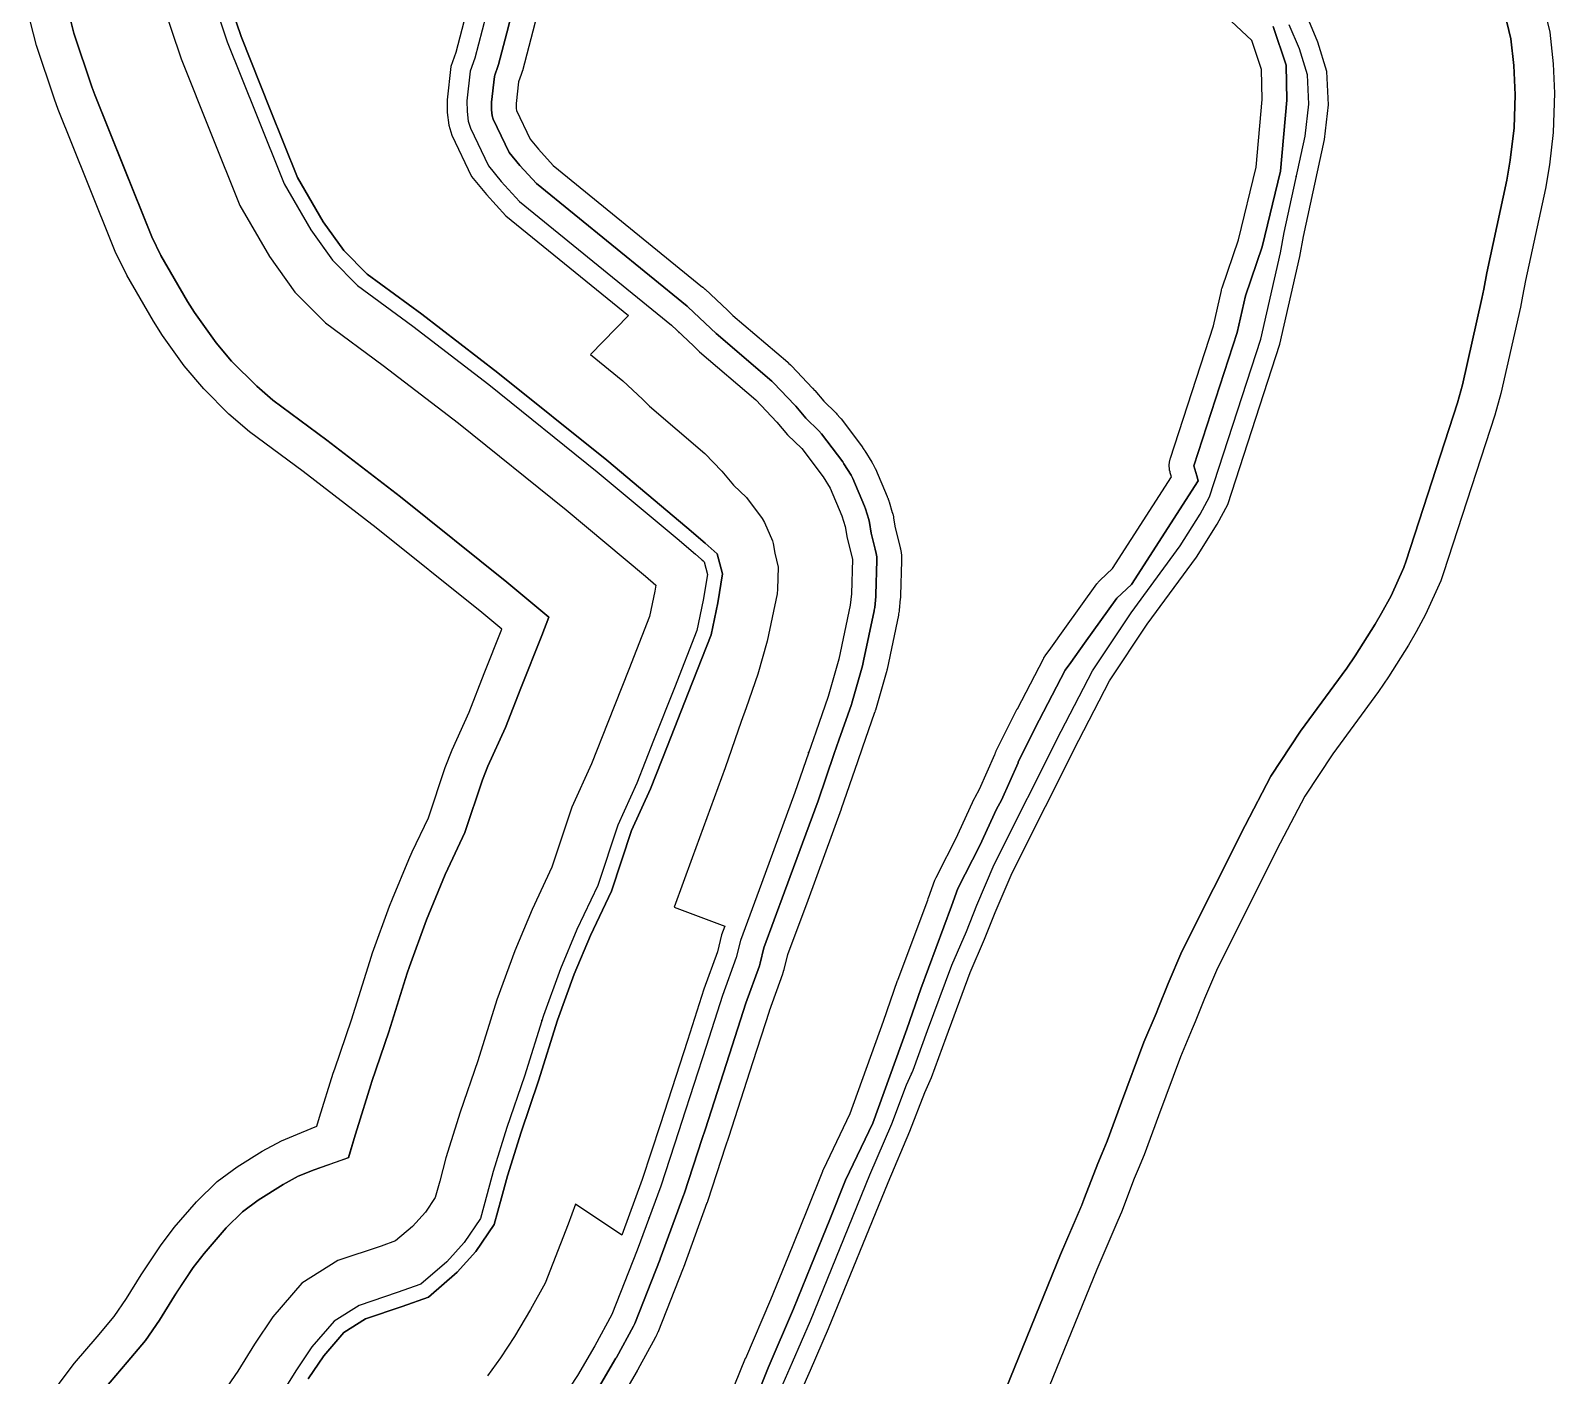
# Model space of a CAD drawing. Header units: inches. Extents: x 87989 to 118156, y 435697 to 451526.
# Drawn here: x 97517.1 to 97826.9, y 443313.1 to 443586.4 of the extents above; entities that cross this region are included whole.
import ezdxf

# ---------------------------------------------------------------- set-up
doc = ezdxf.new("R2010")
doc.units = ezdxf.units.IN
doc.header["$MEASUREMENT"] = 0
for name, color, linetype, true_color in [('As_waterkering_BWK', 7, 'Continuous', 0x7b8981), ('Beschermingszone_BWK', 7, 'Continuous', 0xcf890d), ('Grens_bebouwingsvrije_zone_BWK', 7, 'Continuous', 0x6789ae), ('Kernzone_BWK', 7, 'Continuous', 0xcb89af), ('Referentiepunten_BWK', 7, 'Continuous', 0x178980)]:
    doc.layers.add(name, color=color, linetype=linetype, true_color=true_color)

msp = doc.modelspace()

# ---------------------------------------------------------------- linework, layer by layer
at = {"layer": 'As_waterkering_BWK'}
for points in [[(97553.4718, 443595.0368), (97557.1053, 443584.1363), (97563.0803, 443569.2651), (97568.6899, 443555.2411), (97574.1009, 443545.9071), (97578.4852, 443539.7417), (97583.6045, 443534.6224), (97594.8216, 443526.3431), (97610.2678, 443514.4614), (97632.3282, 443496.7602), (97648.5753, 443483.155), (97652.2598, 443479.9968), (97654.0389, 443478.427), (97654.7056, 443475.8554), (97653.8543, 443470.626), (97652.575, 443464.4852), (97648.0075, 443452.8706), (97643.7743, 443442.1555), (97640.3528, 443433.47), (97636.4942, 443424.9545), (97632.3977, 443412.665), (97628.1955, 443403.7354), (97624.8541, 443395.7159), (97621.3826, 443386.2363), (97617.5397, 443373.9124), (97613.9683, 443363.4627), (97611.1691, 443354.5318), (97609.9694, 443349.9997), (97608.6038, 443345.0338), (97605.2945, 443340.1312), (97601.7692, 443336.2282), (97596.4565, 443331.6568), (97591.667, 443329.9375), (97583.9198, 443327.3551), (97578.833, 443324.1577), (97574.3223, 443318.9422), (97571.0591, 443314.0474), (97567.6276, 443308.5041)], [(97610.3893, 443592.1863), (97607.4191, 443580.7744), (97606.5095, 443578.1775), (97605.8207, 443572.0968), (97605.8392, 443569.9737), (97606.0646, 443568.0198), (97606.5167, 443566.5889), (97610.1766, 443558.9276), (97612.8119, 443555.724), (97616.503, 443551.698), (97647.4005, 443526.5251), (97651.9022, 443522.3033), (97653.0687, 443521.1482), (97664.5273, 443511.378), (97668.8351, 443506.8578), (97671.0035, 443504.2379), (97673.8894, 443501.4733), (97678.2023, 443495.735), (97679.6502, 443493.4123), (97682.0364, 443487.8216), (97682.6956, 443485.6021), (97683.1046, 443483.2677), (97684.1685, 443478.9623), (97683.9557, 443471.9072), (97683.7273, 443469.6655), (97681.4227, 443458.6669), (97679.2359, 443451.0821), (97676.713, 443443.842), (97675.764, 443441.104), (97672.4712, 443431.5731), (97665.7045, 443413.1024), (97661.4058, 443401.4998), (97660.5532, 443398.0554), (97657.7614, 443390.3391), (97654.4441, 443379.9231), (97649.456, 443364.5406), (97648.8989, 443362.8227), (97645.2183, 443351.592), (97640.4332, 443338.542), (97635.3062, 443325.5178), (97631.8099, 443319.1268), (97628.2652, 443313.0967), (97625.0379, 443308.1834)], [(97668.6557, 443308.2116), (97672.0023, 443315.81), (97675.6405, 443324.1954), (97687.7183, 443353.8739), (97692.1553, 443364.2532), (97695.1841, 443372.137), (97696.4988, 443375.131), (97699.4496, 443383.1877), (97704.402, 443396.4994), (97707.3431, 443403.3193), (97709.4641, 443408.6978), (97712.9962, 443416.9572), (97726.6005, 443444.0231), (97732.9923, 443456.2968), (97740.7953, 443468.0464), (97750.7779, 443481.6619), (97754.8435, 443488.1352), (97756.7644, 443491.6592), (97767.1824, 443523.707), (97771.1674, 443541.2554), (97771.9009, 443545.3509), (97776.1567, 443564.9189), (97776.9186, 443571.4624), (97776.654, 443577.4187), (97775.0358, 443582.6761), (97772.9597, 443587.5499)]]:
    msp.add_lwpolyline(points, dxfattribs=at)
at = {"layer": 'Beschermingszone_BWK'}
for points in [[(97524.9797, 443589.6331), (97525.96, 443585.8662), (97529.5935, 443574.9657), (97530.1961, 443573.3246), (97536.1628, 443558.474), (97541.7641, 443544.4708), (97543.6009, 443540.6967), (97549.0119, 443531.3627), (97550.4672, 443529.1009), (97554.8515, 443522.9355), (97557.9791, 443519.2356), (97563.0984, 443514.1163), (97566.3828, 443511.2897), (97577.3682, 443503.1814), (97592.3505, 443491.6566), (97613.9423, 443474.3315), (97622.4752, 443467.186), (97621.0276, 443463.5049), (97616.7977, 443452.7978), (97613.6377, 443444.7763), (97610.0794, 443436.9237), (97608.9824, 443434.1251), (97605.428, 443423.462), (97601.9558, 443416.0835), (97601.4263, 443414.8892), (97598.0848, 443406.8697), (97597.6225, 443405.688), (97594.1511, 443396.2084), (97593.6974, 443394.8693), (97589.9713, 443382.9199), (97586.5268, 443372.8415), (97586.2957, 443372.1362), (97583.4965, 443363.2053), (97583.1346, 443361.9527), (97581.7806, 443357.363), (97574.7492, 443354.8669), (97571.5294, 443353.5749), (97568.4869, 443351.9076), (97563.4, 443348.7101), (97560.1922, 443346.3729), (97556.8985, 443343.1281), (97552.3878, 443337.9126), (97550.1928, 443335.0285), (97546.9297, 443330.1337), (97546.4015, 443329.3117), (97543.3433, 443324.3717), (97540.4979, 443320.2412), (97536.7647, 443315.7822), (97532.1816, 443310.4133)], [(97660.2676, 443311.2461), (97662.4648, 443316.6016), (97662.4766, 443316.6328), (97667.5918, 443328.5742), (97671.0918, 443337.1719), (97674.9512, 443346.6641), (97678.1289, 443354.625), (97678.1426, 443354.6563), (97678.1621, 443354.7031), (97678.2305, 443354.8594), (97678.2656, 443354.9336), (97683.748, 443366.3711), (97690.4766, 443385.0977), (97693.3535, 443393.3477), (97693.3965, 443393.4609), (97693.4746, 443393.6602), (97699.4668, 443409.6602), (97699.5488, 443409.9688), (97699.5957, 443410.1211), (97699.6152, 443410.1797), (97700.9336, 443413.7734), (97700.9707, 443413.8711), (97700.9883, 443413.9141), (97701.1074, 443414.1875), (97701.1641, 443414.3086), (97705.5664, 443422.9688), (97705.5859, 443423.0117), (97708.9336, 443430.2773), (97708.9629, 443430.3359), (97708.9766, 443430.3672), (97709.0664, 443430.543), (97709.1133, 443430.6289), (97710.0098, 443432.2266), (97713.1152, 443439.3008), (97713.1523, 443439.4141), (97713.1758, 443439.4883), (97713.2324, 443439.6445), (97713.248, 443439.6758), (97713.3633, 443439.9453), (97713.4199, 443440.0664), (97717.6895, 443448.5625), (97717.707, 443448.5938), (97722.998, 443458.7578), (97723.0508, 443458.8516), (97723.082, 443458.9023), (97723.2578, 443459.1914), (97723.3125, 443459.2773), (97723.3496, 443459.332), (97724.4727, 443460.9219), (97727.3145, 443464.8633), (97733.8789, 443473.9688), (97733.9277, 443474.0352), (97734.0469, 443474.1875), (97734.1406, 443474.3008), (97734.2051, 443474.375), (97734.4141, 443474.5938), (97734.4609, 443474.6406), (97734.5234, 443474.7031), (97737.043, 443477.0547), (97749.0195, 443495.6914), (97748.7695, 443496.5234), (97748.748, 443496.5977), (97748.7207, 443496.707), (97748.6387, 443497.0742), (97748.6289, 443497.125), (97748.6016, 443497.2852), (97748.5859, 443497.4492), (97748.5625, 443497.8281), (97748.5625, 443498.1562), (97748.5664, 443498.207), (97748.5996, 443498.5859), (97748.6113, 443498.6953), (97748.6367, 443498.8555), (97748.6602, 443498.9609), (97748.75, 443499.3281), (97748.7637, 443499.3828), (97748.8008, 443499.5078), (97757.5313, 443526.3672), (97759.1777, 443533.6133), (97759.2012, 443533.707), (97759.209, 443533.7383), (97759.2793, 443533.9883), (97759.3184, 443534.1094), (97762.6309, 443543.8867), (97766.2578, 443558.6484), (97767.459, 443572.4219), (97767.3457, 443578.5234), (97765.3516, 443584.4062), (97759.0586, 443590.2969)], [(97520.538, 443308.1717), (97524.3497, 443313.395), (97526.097, 443315.6074), (97530.6553, 443320.9471), (97534.1228, 443325.0888), (97536.6442, 443328.7489), (97539.5993, 443333.5225), (97540.2733, 443334.5713), (97543.5364, 443339.4661), (97546.3369, 443343.1458), (97550.8476, 443348.3613), (97555.0499, 443352.5013), (97559.1426, 443355.4832), (97564.2295, 443358.6806), (97568.1113, 443360.8079), (97572.2194, 443362.4564), (97575.3309, 443363.735), (97575.8627, 443365.598), (97578.6619, 443374.5289), (97578.9567, 443375.4287), (97582.3662, 443385.4048), (97586.0601, 443397.2508), (97586.639, 443398.9593), (97590.1104, 443408.4389), (97590.7002, 443409.9467), (97594.0417, 443417.9662), (97594.7172, 443419.4899), (97597.9881, 443426.4405), (97601.3929, 443436.6549), (97602.7926, 443440.2255), (97606.268, 443447.8953), (97609.3558, 443455.7336), (97612.9193, 443464.7536), (97608.8703, 443468.1442), (97587.4078, 443485.3656), (97572.5535, 443496.792), (97561.632, 443504.8531), (97557.4416, 443508.4594), (97552.3223, 443513.5787), (97548.3319, 443518.2993), (97543.9476, 443524.4647), (97542.0908, 443527.3505), (97536.6797, 443536.6845), (97534.3363, 443541.4997), (97528.7373, 443555.4972), (97522.7728, 443570.342), (97522.004, 443572.4359), (97518.3705, 443583.3364), (97517.1198, 443588.1424)], [(97769.6855, 443587.1992), (97772.3301, 443579.3945), (97772.4629, 443572.25), (97771.207, 443557.832), (97767.4355, 443542.4844), (97764.0527, 443532.5039), (97762.3574, 443525.0352), (97753.5566, 443497.9648), (97754.1777, 443495.8984), (97754.4707, 443494.9258), (97740.9121, 443473.8242), (97737.9355, 443471.0469), (97731.3711, 443461.9414), (97728.541, 443458.0156), (97727.4336, 443456.4453), (97722.1484, 443446.3008), (97717.8926, 443437.832), (97717.8262, 443437.5781), (97714.4902, 443429.9922), (97713.4746, 443428.1836), (97710.0762, 443420.8125), (97705.6289, 443412.0547), (97704.3125, 443408.4609), (97698.0742, 443391.7031), (97695.2051, 443383.4688), (97688.3262, 443364.3516), (97682.7734, 443352.7734), (97679.5898, 443344.7969), (97675.7227, 443335.2852), (97672.2051, 443326.6484), (97667.0801, 443314.6836), (97664.8516, 443309.2461)]]:
    msp.add_lwpolyline(points, dxfattribs=at)
for points in [[(97632.5762, 443310.5625, 0), (97636.1211, 443316.5937, 0), (97636.1973, 443316.7266, 0), (97639.6934, 443323.1172, 0), (97639.959, 443323.6875, 0), (97645.0859, 443336.7109, 0), (97645.127, 443336.8203, 0), (97649.9121, 443349.8711, 0), (97649.9688, 443350.0352, 0), (97653.6523, 443361.2734, 0), (97654.2129, 443363, 0), (97659.2051, 443378.3945, 0), (97662.4961, 443388.7305, 0), (97665.2559, 443396.3555, 0), (97665.4063, 443396.8555, 0), (97666.1914, 443400.0273, 0), (97670.3965, 443411.375, 0), (97677.1816, 443429.8984, 0), (97680.4883, 443439.4687, 0), (97681.4355, 443442.1992, 0), (97683.957, 443449.4375, 0), (97684.041, 443449.6953, 0), (97686.2266, 443457.2813, 0), (97686.3164, 443457.6406, 0), (97686.4531, 443458.293, 0), (97688.5918, 443468.5039, 0), (97688.6211, 443468.6406, 0), (97688.7012, 443469.1602, 0), (97688.9297, 443471.4023, 0), (97688.9531, 443471.7578, 0), (97689.166, 443478.8125, 0), (97689.1406, 443479.4922, 0), (97689.0234, 443480.1602, 0), (97688.8027, 443481.0469, 0), (97688, 443484.3008, 0), (97687.6211, 443486.4648, 0), (97687.4883, 443487.0273, 0), (97686.8301, 443489.2461, 0), (97686.6348, 443489.7852, 0), (97684.248, 443495.375, 0), (97683.8926, 443496.0586, 0), (97682.4453, 443498.3789, 0), (97682.1992, 443498.7383, 0), (97677.8867, 443504.4766, 0), (97677.3477, 443505.082, 0), (97674.6719, 443507.6484, 0), (97672.6875, 443510.0469, 0), (97672.4551, 443510.3086, 0), (97668.1465, 443514.8281, 0), (97667.7715, 443515.1836, 0), (97656.4551, 443524.832, 0), (97655.4199, 443525.8555, 0), (97655.3223, 443525.9492, 0), (97650.8203, 443530.1719, 0), (97650.5586, 443530.4023, 0), (97619.9434, 443555.3438, 0), (97616.5879, 443559.0039, 0), (97614.4258, 443561.6328, 0), (97611.1797, 443568.4297, 0), (97610.9766, 443569.0703, 0), (97610.8359, 443570.2852, 0), (97610.8223, 443571.8359, 0), (97611.4141, 443577.0547, 0), (97611.5215, 443577.3633, 0), (97612.1387, 443579.1211, 0), (97612.2578, 443579.5156, 0), (97613.9355, 443585.957, 0), (97615.2285, 443590.9258, 0)], [(97620.0664, 443589.668, 0), (97617.0938, 443578.2461, 0), (97617.084, 443578.207, 0), (97617.0547, 443578.1055, 0), (97617.041, 443578.0586, 0), (97616.9219, 443577.6641, 0), (97616.9063, 443577.6133, 0), (97616.873, 443577.5156, 0), (97616.8613, 443577.4805, 0), (97616.3262, 443575.9531, 0), (97615.8262, 443571.5742, 0), (97615.834, 443570.5937, 0), (97615.8809, 443570.1836, 0), (97618.6738, 443564.3398, 0), (97620.3652, 443562.2852, 0), (97623.3828, 443558.9922, 0), (97653.7168, 443534.2773, 0), (97653.75, 443534.25, 0), (97653.8164, 443534.1953, 0), (97653.8496, 443534.1641, 0), (97654.1133, 443533.9336, 0), (97654.1445, 443533.9063, 0), (97654.209, 443533.8477, 0), (97654.2402, 443533.8203, 0), (97658.7559, 443529.5859, 0), (97658.7793, 443529.5625, 0), (97658.9023, 443529.4453, 0), (97658.9258, 443529.4219, 0), (97659.8398, 443528.5156, 0), (97671.0156, 443518.9883, 0), (97671.0527, 443518.9531, 0), (97671.1602, 443518.8594, 0), (97671.207, 443518.8164, 0), (97671.582, 443518.4609, 0), (97671.6289, 443518.4141, 0), (97671.7227, 443518.3203, 0), (97671.7656, 443518.2773, 0), (97676.0742, 443513.7578, 0), (97676.1035, 443513.7227, 0), (97676.1641, 443513.6602, 0), (97676.1934, 443513.6289, 0), (97676.4316, 443513.3594, 0), (97676.4551, 443513.332, 0), (97676.5098, 443513.2656, 0), (97676.5391, 443513.2344, 0), (97678.3379, 443511.0586, 0), (97680.8066, 443508.6953, 0), (97680.8457, 443508.6563, 0), (97680.8789, 443508.6211, 0), (97681.0195, 443508.4766, 0), (97681.0879, 443508.4023, 0), (97681.6309, 443507.7891, 0), (97681.6914, 443507.7188, 0), (97681.8203, 443507.5625, 0), (97681.875, 443507.4922, 0), (97686.1953, 443501.7422, 0), (97686.2285, 443501.6992, 0), (97686.291, 443501.6094, 0), (97686.3223, 443501.5664, 0), (97686.5684, 443501.207, 0), (97686.5938, 443501.1719, 0), (97686.6602, 443501.0703, 0), (97686.6895, 443501.0234, 0), (97688.1367, 443498.7031, 0), (97688.1836, 443498.625, 0), (97688.2813, 443498.4531, 0), (97688.3281, 443498.3672, 0), (97688.6836, 443497.6875, 0), (97688.707, 443497.6367, 0), (97688.7266, 443497.5977, 0), (97688.8086, 443497.4258, 0), (97688.8477, 443497.3398, 0), (97691.2383, 443491.7344, 0), (97691.2617, 443491.6797, 0), (97691.3125, 443491.5469, 0), (97691.3379, 443491.4805, 0), (97691.5332, 443490.9414, 0), (97691.5527, 443490.8867, 0), (97691.6016, 443490.7383, 0), (97691.623, 443490.668, 0), (97692.2813, 443488.4492, 0), (97692.3008, 443488.3828, 0), (97692.3379, 443488.2422, 0), (97692.3555, 443488.1719, 0), (97692.4883, 443487.6094, 0), (97692.5039, 443487.5391, 0), (97692.5332, 443487.3906, 0), (97692.5449, 443487.3281, 0), (97692.8945, 443485.332, 0), (97693.877, 443481.3594, 0), (97693.8945, 443481.2773, 0), (97693.9336, 443481.0977, 0), (97693.9473, 443481.0273, 0), (97694.0645, 443480.3555, 0), (97694.082, 443480.25, 0), (97694.0879, 443480.1875, 0), (97694.125, 443479.8516, 0), (97694.1328, 443479.75, 0), (97694.1367, 443479.6797, 0), (97694.1621, 443479, 0), (97694.1641, 443478.918, 0), (97694.1641, 443478.7422, 0), (97694.1641, 443478.6602, 0), (97693.9512, 443471.6055, 0), (97693.9492, 443471.5625, 0), (97693.9453, 443471.4727, 0), (97693.9434, 443471.4297, 0), (97693.9199, 443471.0703, 0), (97693.916, 443471.0273, 0), (97693.9082, 443470.9375, 0), (97693.9043, 443470.8945, 0), (97693.6758, 443468.6523, 0), (97693.668, 443468.5859, 0), (97693.6504, 443468.4531, 0), (97693.6426, 443468.3906, 0), (97693.5625, 443467.875, 0), (97693.5508, 443467.8086, 0), (97693.5273, 443467.6797, 0), (97693.5176, 443467.6289, 0), (97691.2109, 443456.6172, 0), (97691.2012, 443456.5703, 0), (97691.1797, 443456.4805, 0), (97691.168, 443456.4336, 0), (97691.0801, 443456.0742, 0), (97691.0684, 443456.0313, 0), (97691.043, 443455.9414, 0), (97691.0313, 443455.8984, 0), (97688.8438, 443448.3125, 0), (97688.834, 443448.2813, 0), (97688.8145, 443448.2148, 0), (97688.8047, 443448.1836, 0), (97688.7227, 443447.9219, 0), (97688.7109, 443447.8906, 0), (97688.6875, 443447.8164, 0), (97688.6797, 443447.793, 0), (97686.1582, 443440.5586, 0), (97685.2148, 443437.832, 0), (97681.9004, 443428.2422, 0), (97681.8848, 443428.1992, 0), (97675.0879, 443409.6445, 0), (97670.9785, 443398.5508, 0), (97670.2598, 443395.6523, 0), (97670.2461, 443395.5977, 0), (97670.209, 443395.4648, 0), (97670.1914, 443395.4023, 0), (97670.0391, 443394.9023, 0), (97670.0195, 443394.8398, 0), (97669.9766, 443394.707, 0), (97669.957, 443394.6523, 0), (97667.2383, 443387.1445, 0), (97667.2227, 443387.0977, 0), (97663.9648, 443376.8633, 0), (97658.9688, 443361.457, 0), (97658.4063, 443359.7227, 0), (97654.7148, 443348.457, 0), (97654.7031, 443348.4258, 0), (97654.6289, 443348.2109, 0), (97654.6152, 443348.1719, 0), (97649.8125, 443335.0703, 0), (97649.748, 443334.9063, 0), (97644.6113, 443321.8555, 0), (97644.5938, 443321.8125, 0), (97644.582, 443321.7813, 0), (97644.5195, 443321.6367, 0), (97644.4863, 443321.5664, 0), (97644.2207, 443321, 0), (97644.1934, 443320.9414, 0), (97644.1152, 443320.7891, 0), (97644.0801, 443320.7188, 0), (97640.5742, 443314.3086, 0), (97640.5547, 443314.2773, 0), (97640.4551, 443314.1016, 0), (97640.4395, 443314.0742, 0), (97636.8691, 443308.0039, 0)], [(97714.5425, 443308.3641, 0), (97726.4819, 443337.7025, 0), (97730.7746, 443347.7442, 0), (97731.3614, 443349.1908, 0), (97734.0365, 443356.1537, 0), (97734.9546, 443358.2445, 0), (97735.9368, 443360.6864, 0), (97738.8507, 443368.643, 0), (97743.3927, 443380.8509, 0), (97745.9097, 443386.6875, 0), (97746.4148, 443387.9115, 0), (97748.3164, 443392.7335, 0), (97751.104, 443399.2522, 0), (97763.9912, 443424.8913, 0), (97769.2135, 443434.9192, 0), (97775.2433, 443443.9988, 0), (97784.6494, 443456.828, 0), (97786.3448, 443459.3237, 0), (97790.4104, 443465.797, 0), (97791.7212, 443468.0344, 0), (97793.642, 443471.5585, 0), (97796.2315, 443477.2944, 0), (97796.7069, 443478.6748, 0), (97807.1249, 443510.7226, 0), (97808.1396, 443514.4061, 0), (97812.1246, 443531.9546, 0), (97812.5095, 443533.8505, 0), (97813.1063, 443537.1828, 0), (97817.1973, 443555.9932, 0), (97817.8748, 443560.0611, 0), (97818.6368, 443566.6046, 0), (97818.8773, 443573.3266, 0), (97818.6126, 443579.2828, 0), (97818.0159, 443584.7119, 0), (97816.7955, 443589.7743, 0)], [(97824.4415, 443592.1277, 0), (97825.8944, 443586.1011, 0), (97826.6047, 443579.6379, 0), (97826.8694, 443573.6817, 0), (97826.5831, 443565.6793, 0), (97825.8211, 443559.1358, 0), (97825.0146, 443554.2931, 0), (97820.955, 443535.627, 0), (97820.3841, 443532.4401, 0), (97819.926, 443530.183, 0), (97815.941, 443512.6345, 0), (97814.733, 443508.2493, 0), (97804.315, 443476.2016, 0), (97803.749, 443474.5582, 0), (97800.6663, 443467.7298, 0), (97798.7455, 443464.2057, 0), (97797.1851, 443461.5421, 0), (97793.1195, 443455.0688, 0), (97791.1012, 443452.0978, 0), (97781.8049, 443439.4183, 0), (97776.1127, 443430.8473, 0), (97771.1132, 443421.2471, 0), (97758.3627, 443395.8798, 0), (97755.7168, 443389.6927, 0), (97753.8571, 443384.9767, 0), (97753.2558, 443383.5196, 0), (97750.8195, 443377.8703, 0), (97746.3556, 443365.8726, 0), (97743.4488, 443357.9351, 0), (97742.2795, 443355.028, 0), (97741.4369, 443353.1093, 0), (97738.8292, 443346.3217, 0), (97738.1306, 443344.5996, 0), (97733.8655, 443334.6222, 0), (97721.9524, 443305.3485, 0)]]:
    msp.add_polyline3d(points, dxfattribs=at)
at = {"layer": 'Grens_bebouwingsvrije_zone_BWK'}
for points in [[(97543.7723, 443592.5126), (97547.7138, 443580.6879), (97553.7984, 443565.544), (97559.6746, 443550.8535), (97565.6824, 443540.4902), (97570.8215, 443533.2633), (97577.0632, 443527.0216), (97588.8032, 443518.3563), (97604.0894, 443506.5977), (97625.9883, 443489.0262), (97642.111, 443475.525), (97644.2252, 443473.7129), (97644.0196, 443472.45), (97642.9582, 443467.3554), (97638.7041, 443456.5376), (97634.472, 443445.8252), (97631.1407, 443437.3687), (97627.1715, 443428.6091), (97623.0978, 443416.3881), (97619.0514, 443407.7895), (97615.5391, 443399.36), (97611.9086, 443389.446), (97608.0334, 443377.0184), (97604.4643, 443366.5757), (97601.5596, 443357.3081), (97600.3146, 443352.605), (97599.397, 443349.268), (97597.4006, 443346.3106), (97594.7699, 443343.3979), (97591.3365, 443340.4436), (97588.3961, 443339.3881), (97579.6165, 443336.4616), (97572.2466, 443331.829), (97566.3491, 443325.0101), (97562.6452, 443319.4542), (97559.2537, 443313.9757), (97555.6387, 443308.7281)], [(97606.4446, 443592.9108), (97603.5895, 443581.9413), (97602.5855, 443579.0749), (97601.8188, 443572.3053), (97601.8413, 443569.7264), (97602.1349, 443567.1804), (97602.7868, 443565.1171), (97606.7776, 443556.7633), (97609.7909, 443553.1), (97613.7511, 443548.7806), (97638.6384, 443528.5042), (97630.9283, 443520.5972), (97637.5208, 443515.2261), (97641.4926, 443511.5014), (97642.9113, 443510.0966), (97654.2042, 443500.4676), (97657.6143, 443496.8894), (97660.0009, 443494.0059), (97662.6318, 443491.4856), (97665.8187, 443487.2454), (97666.3085, 443486.4596), (97667.9024, 443482.7254), (97668.07, 443482.1611), (97668.4188, 443480.1704), (97669.1134, 443477.3596), (97668.9787, 443472.8949), (97668.8845, 443471.9703), (97666.8556, 443462.2877), (97664.9365, 443455.6311), (97662.5443, 443448.7661), (97661.5887, 443446.0092), (97658.3389, 443436.6025), (97651.6293, 443418.288), (97647.9162, 443408.2659), (97658.2226, 443404.4215), (97657.577, 443402.6789), (97656.7207, 443399.2196), (97653.9736, 443391.6269), (97650.6359, 443381.1469), (97645.0959, 443364.0625), (97641.4388, 443352.9038), (97637.2902, 443341.5894), (97627.9025, 443347.9396), (97626.411, 443343.8719), (97621.6941, 443331.8897), (97618.7613, 443326.5288), (97615.523, 443321.0198), (97612.6786, 443316.6893), (97610.0248, 443313.0062)], [(97672.2862, 443306.5308), (97675.6674, 443314.2078), (97679.3282, 443322.6453), (97691.4101, 443352.3338), (97695.8625, 443362.7493), (97698.8843, 443370.6148), (97700.2117, 443373.6375), (97703.2021, 443381.8024), (97708.1154, 443395.009), (97711.0411, 443401.7932), (97713.1643, 443407.1774), (97716.6255, 443415.271), (97730.1615, 443442.201), (97736.442, 443454.2609), (97744.0761, 443465.7561), (97754.0888, 443479.4127), (97758.2966, 443486.1124), (97760.4539, 443490.0702), (97771.0427, 443522.6436), (97775.0885, 443540.4595), (97775.8253, 443544.573), (97780.1071, 443564.261), (97780.929, 443571.319), (97780.6274, 443578.1069), (97778.7975, 443584.052), (97776.5702, 443589.2808)]]:
    msp.add_lwpolyline(points, dxfattribs=at)
at = {"layer": 'Kernzone_BWK'}
for points in [[(97573.5833, 443312.4251), (97576.714, 443317.1217), (97580.8089, 443321.8565), (97585.2109, 443324.623), (97592.6483, 443327.1018), (97597.9931, 443329.0211), (97603.8687, 443334.077), (97607.6631, 443338.2771), (97611.3662, 443343.764), (97612.8655, 443349.2185), (97614.0518, 443353.699), (97616.8192, 443362.529), (97620.3919, 443372.9801), (97624.2252, 443385.2732), (97627.6485, 443394.6227), (97630.9392, 443402.5187), (97635.188, 443411.5482), (97639.2908, 443423.8576), (97643.1166, 443432.3004), (97646.5647, 443441.0541), (97650.799, 443451.7709), (97655.4601, 443463.6241), (97656.8044, 443470.0787), (97657.7686, 443475.9963), (97656.7125, 443480.0688), (97654.2287, 443482.2608), (97650.5142, 443485.4441), (97634.23, 443499.0802), (97612.1215, 443516.8201), (97596.6275, 443528.739), (97585.5674, 443536.9023), (97580.7841, 443541.6855), (97576.6266, 443547.5321), (97571.3946, 443556.5573), (97565.8646, 443570.3814), (97559.9225, 443585.1704), (97556.3819, 443595.7941)], [(97556.3819, 443595.7941), (97559.9225, 443585.1704), (97565.8646, 443570.3814), (97571.3946, 443556.5573), (97576.6266, 443547.5321), (97580.7841, 443541.6855), (97585.5674, 443536.9023), (97596.6275, 443528.739), (97612.1215, 443516.8201), (97634.23, 443499.0802), (97650.5142, 443485.4441), (97654.2287, 443482.2608), (97656.7125, 443480.0688), (97657.7686, 443475.9963), (97656.8044, 443470.0787), (97655.4601, 443463.6241), (97650.799, 443451.7709), (97646.5647, 443441.0541), (97643.1166, 443432.3004), (97639.2908, 443423.8576), (97635.188, 443411.5482), (97630.9392, 443402.5187), (97627.6485, 443394.6227), (97624.2252, 443385.2732), (97620.3919, 443372.9801), (97616.8192, 443362.529), (97614.0518, 443353.699), (97612.8655, 443349.2185), (97611.3662, 443343.764), (97607.6631, 443338.2771), (97603.8687, 443334.077), (97597.9931, 443329.0211), (97592.6483, 443327.1018), (97585.2109, 443324.623), (97580.8089, 443321.8565), (97576.714, 443317.1217), (97573.5833, 443312.4251)], [(97532.1797, 443310.4141), (97536.7656, 443315.7813), (97540.4961, 443320.2422), (97543.3438, 443324.3711), (97546.4023, 443329.3125), (97546.9297, 443330.1328), (97550.1914, 443335.0273), (97552.3867, 443337.9141), (97556.8984, 443343.1289), (97560.1914, 443346.3711), (97563.3984, 443348.7109), (97568.4883, 443351.9063), (97571.5313, 443353.5742), (97574.75, 443354.8672), (97581.7813, 443357.3633), (97583.1328, 443361.9531), (97583.4961, 443363.207), (97586.2969, 443372.1367), (97586.5273, 443372.8398), (97589.9727, 443382.918), (97593.6992, 443394.8711), (97594.1523, 443396.207), (97597.6211, 443405.6875), (97598.0859, 443406.8711), (97601.4258, 443414.8906), (97601.957, 443416.082), (97605.4297, 443423.4609), (97608.9805, 443434.125), (97610.0781, 443436.9219), (97613.6367, 443444.7773), (97616.7969, 443452.7969), (97621.0273, 443463.5039), (97622.4766, 443467.1875), (97613.9414, 443474.332), (97592.3516, 443491.6562), (97577.3672, 443503.1797), (97566.3828, 443511.2891), (97563.0977, 443514.1172), (97557.9805, 443519.2344), (97554.8516, 443522.9336), (97550.4688, 443529.1016), (97549.0117, 443531.3633), (97543.6016, 443540.6953), (97541.7656, 443544.4727), (97536.1641, 443558.4727), (97530.1953, 443573.3242), (97529.5938, 443574.9648), (97525.9609, 443585.8672), (97524.9805, 443589.6328)], [(97615.2266, 443590.9258), (97613.9336, 443585.957), (97612.2578, 443579.5156), (97612.1367, 443579.1211), (97611.5234, 443577.3633), (97611.4141, 443577.0547), (97610.8242, 443571.8359), (97610.8359, 443570.2852), (97610.9766, 443569.0703), (97611.1797, 443568.4297), (97614.4258, 443561.6328), (97616.5898, 443559.0039), (97619.9414, 443555.3438), (97650.5586, 443530.4023), (97650.8203, 443530.1719), (97655.3242, 443525.9492), (97655.4219, 443525.8555), (97656.4531, 443524.832), (97667.7695, 443515.1836), (97668.1484, 443514.8281), (97672.4531, 443510.3086), (97672.6875, 443510.0469), (97674.6719, 443507.6484), (97677.3477, 443505.082), (97677.8867, 443504.4766), (97682.1992, 443498.7383), (97682.4453, 443498.3789), (97683.8945, 443496.0586), (97684.25, 443495.375), (97686.6367, 443489.7852), (97686.8281, 443489.2461), (97687.4883, 443487.0273), (97687.6211, 443486.4648), (97688, 443484.3008), (97688.8047, 443481.0469), (97689.0234, 443480.1602), (97689.1406, 443479.4922), (97689.168, 443478.8125), (97688.9531, 443471.7578), (97688.9297, 443471.4023), (97688.7031, 443469.1602), (97688.6211, 443468.6406), (97688.5938, 443468.5039), (97686.4531, 443458.293), (97686.3164, 443457.6406), (97686.2266, 443457.2813), (97684.0391, 443449.6953), (97683.957, 443449.4375), (97681.4375, 443442.1992), (97680.4883, 443439.4687), (97677.1797, 443429.8984), (97670.3945, 443411.375), (97666.1914, 443400.0273), (97665.4063, 443396.8555), (97665.2539, 443396.3555), (97662.4961, 443388.7305), (97659.2031, 443378.3945), (97654.2109, 443363), (97653.6523, 443361.2734), (97649.9688, 443350.0352), (97649.9141, 443349.8711), (97645.1289, 443336.8203), (97645.0859, 443336.7109), (97639.957, 443323.6875), (97639.6914, 443323.1172), (97636.1953, 443316.7266), (97636.1211, 443316.5937), (97632.5742, 443310.5625)], [(97816.7969, 443589.7734), (97818.0156, 443584.7109), (97818.6133, 443579.2813), (97818.8789, 443573.3281), (97818.6367, 443566.6055), (97817.875, 443560.0625), (97817.1992, 443555.9922), (97813.1055, 443537.1836), (97812.5078, 443533.8516), (97812.125, 443531.9531), (97808.1406, 443514.4063), (97807.125, 443510.7227), (97796.707, 443478.6758), (97796.2305, 443477.293), (97793.6406, 443471.5586), (97791.7227, 443468.0352), (97790.4102, 443465.7969), (97786.3438, 443459.3242), (97784.6484, 443456.8281), (97775.2422, 443444), (97769.2148, 443434.918), (97763.9922, 443424.8906), (97751.1055, 443399.2539), (97748.3164, 443392.7344), (97746.4141, 443387.9102), (97745.9102, 443386.6875), (97743.3945, 443380.8516), (97738.8516, 443368.6445), (97735.9375, 443360.6875), (97734.9531, 443358.2461), (97734.0352, 443356.1523), (97731.3633, 443349.1914), (97730.7734, 443347.7461), (97726.4805, 443337.7031), (97714.543, 443308.3633)], [(97664.8516, 443309.2461), (97667.082, 443314.6836), (97672.2031, 443326.6484), (97675.7227, 443335.2852), (97679.5898, 443344.7969), (97682.7734, 443352.7734), (97688.3242, 443364.3516), (97695.2031, 443383.4688), (97698.0742, 443391.7031), (97704.3125, 443408.4609), (97705.6289, 443412.0547), (97710.0781, 443420.8125), (97713.4766, 443428.1836), (97714.4883, 443429.9922), (97717.8281, 443437.5781), (97717.8906, 443437.832), (97722.1484, 443446.3008), (97727.4336, 443456.4453), (97728.543, 443458.0156), (97731.3711, 443461.9414), (97737.9336, 443471.0469), (97740.9102, 443473.8242), (97754.4727, 443494.9258), (97754.1797, 443495.8984), (97753.5547, 443497.9648), (97762.3555, 443525.0352), (97764.0547, 443532.5039), (97767.4375, 443542.4844), (97771.207, 443557.832), (97772.4609, 443572.25), (97772.332, 443579.3945), (97769.6836, 443587.1992)]]:
    msp.add_lwpolyline(points, dxfattribs=at)
at = {"layer": 'Referentiepunten_BWK'}
for p in [(97774.383, 443556.7634), (97576.7248, 443542.2173), (97648.9702, 443525.053), (97653.7333, 443478.6966), (97738.6235, 443464.7762), (97675.2686, 443439.6702), (97621.0631, 443385.2117), (97696.2112, 443374.476), (97642.8403, 443345.1066)]:
    msp.add_point(p, dxfattribs=at)

doc.saveas('drawing.dxf')
